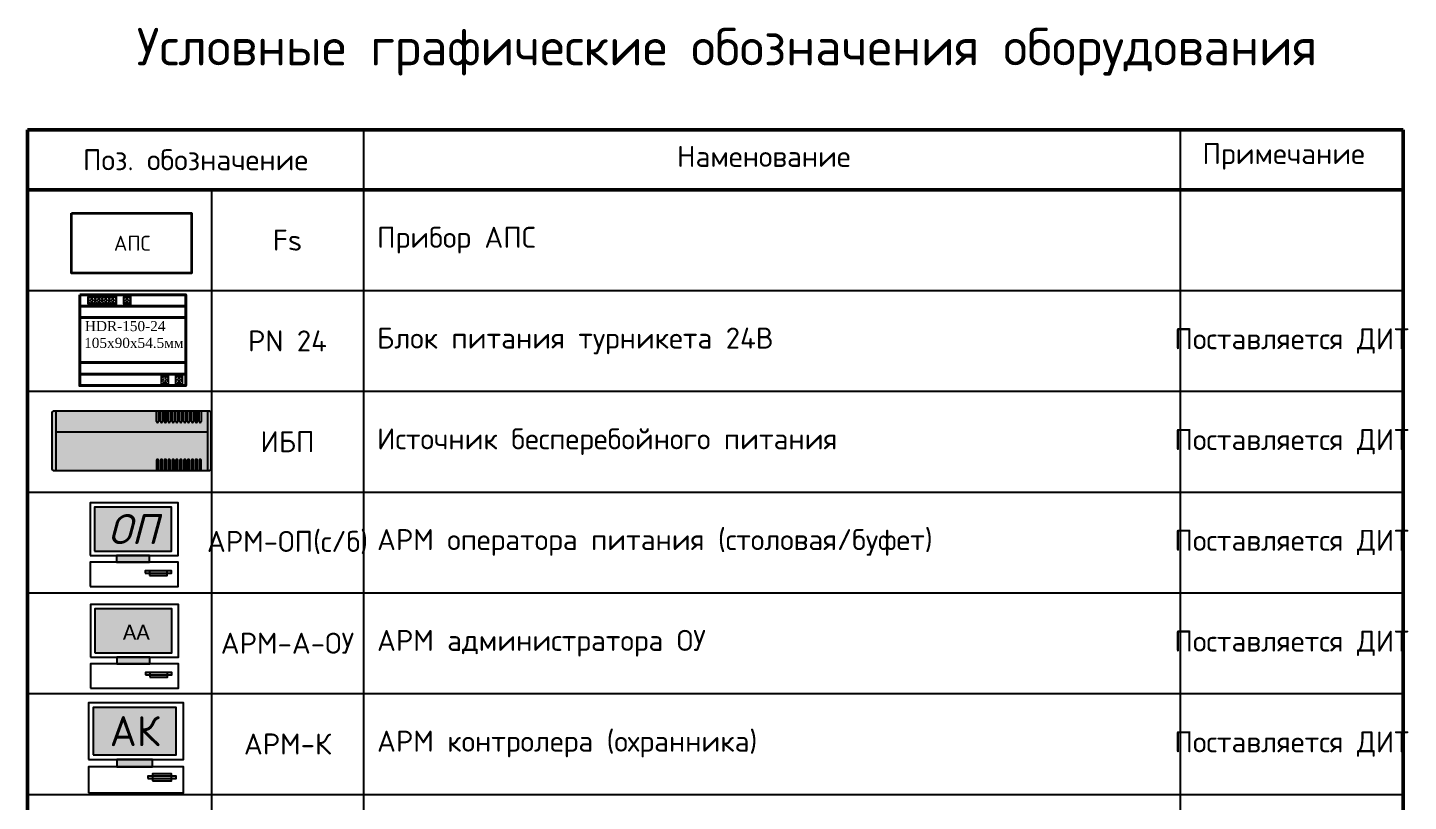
# Model space of a CAD drawing. Header units: millimetres. Extents: x 4247 to 622543, y -201358 to 142419.
# Drawn here: x 4247 to 13446, y -121481 to -116325 of the extents above; entities that cross this region are included whole.
import ezdxf

# ---------------------------------------------------------------- set-up
doc = ezdxf.new("R2010")
doc.units = ezdxf.units.MM
for name, color, linetype, lineweight in [('(АР) Текст', 7, 'Continuous', 25), ('1.АПС_оборудование', 1, 'Continuous', 35), ('1.АПС_текст', 7, 'Continuous', 35), ('АПС', 7, 'Continuous', 30)]:
    doc.layers.add(name, color=color, linetype=linetype, lineweight=lineweight)
for name, color, linetype in [('_19D-Телекоммуникационные шкафы', 7, 'Continuous'), ('PDF _Геометрия', 7, 'Continuous'), ('PDF _Текст', 255, 'Continuous'), ('Узлы', 7, 'Continuous')]:
    doc.layers.add(name, color=color, linetype=linetype)
doc.layers.add('PDF _Сплошная заливка', color=7, linetype='Continuous', true_color=0xffffff)
doc.styles.add('GOST-2.304_Type-B_italic', font='GOST_Common Italic.ttf')
doc.styles.add('ICOCPEUR', font='isocpeur.ttf')
doc.styles.add('ISOCPEUR', font='isocpeui.ttf')
doc.styles.add('PDF Calibri', font='calibri.ttf')

# ---------------------------------------------------------------- blocks, each defined once
blk = doc.blocks.new('АА')
at = {"layer": 'PDF _Сплошная заливка', "true_color": 0xffffff, "transparency": 33554559}
blk.add_hatch(color=7, dxfattribs=at).paths.add_polyline_path([(218996, 88656), (219638, 88656), (219638, 89023), (218996, 89023)])
at = {"layer": 'PDF _Сплошная заливка', "transparency": 33554559}
for points in [[(219180, 88565), (219455, 88565), (219455, 88620), (219180, 88620)], [(219418, 88473), (219638, 88473), (219638, 88491), (219418, 88491)], [(219455, 88454), (219602, 88454), (219602, 88491), (219455, 88491)]]:
    blk.add_hatch(color=5, dxfattribs=at).paths.add_polyline_path(points)
at = {"layer": 'PDF _Геометрия', "color": 5, "lineweight": 25}
for points in [[(218960, 88620), (219693, 88620), (219693, 89060), (218960, 89060)], [(218996, 88656), (219638, 88656), (219638, 89023), (218996, 89023)], [(218960, 88363), (219693, 88363), (219693, 88565), (218960, 88565)], [(219180, 88565), (219455, 88565), (219455, 88620), (219180, 88620)], [(219418, 88473), (219638, 88473), (219638, 88491), (219418, 88491)], [(219455, 88454), (219602, 88454), (219602, 88491), (219455, 88491)]]:
    blk.add_lwpolyline(points, close=True, dxfattribs=at)
at = {"layer": 'PDF _Текст', "color": 251, "insert": (219230, 88767), "char_height": 124.2, "attachment_point": 7, "style": 'PDF Calibri'}
blk.add_mtext('АА', dxfattribs=at)
blk = doc.blocks.new('АП')
at = {"layer": 'PDF _Сплошная заливка', "true_color": 0xffffff, "transparency": 33554559}
blk.add_hatch(color=7, dxfattribs=at).paths.add_polyline_path([(218996, 87758), (219638, 87758), (219638, 88124), (218996, 88124)])
at = {"layer": 'PDF _Сплошная заливка', "transparency": 33554559}
for points in [[(219180, 87666), (219455, 87666), (219455, 87721), (219180, 87721)], [(219418, 87574), (219638, 87574), (219638, 87593), (219418, 87593)], [(219455, 87556), (219602, 87556), (219602, 87593), (219455, 87593)]]:
    blk.add_hatch(color=5, dxfattribs=at).paths.add_polyline_path(points)
at = {"layer": 'PDF _Геометрия', "color": 5, "lineweight": 25}
for points in [[(218960, 87721), (219693, 87721), (219693, 88161), (218960, 88161)], [(218996, 87758), (219638, 87758), (219638, 88124), (218996, 88124)], [(218960, 87464), (219693, 87464), (219693, 87666), (218960, 87666)], [(219180, 87666), (219455, 87666), (219455, 87721), (219180, 87721)], [(219418, 87574), (219638, 87574), (219638, 87593), (219418, 87593)], [(219455, 87556), (219602, 87556), (219602, 87593), (219455, 87593)]]:
    blk.add_lwpolyline(points, close=True, dxfattribs=at)
at = {"layer": 'PDF _Текст', "color": 251, "insert": (219317, 87941), "char_height": 250, "width": 642.03, "attachment_point": 5, "style": 'ISOCPEUR'}
blk.add_mtext('ОП', dxfattribs=at)
blk = doc.blocks.new('АК')
at = {"layer": 'PDF _Сплошная заливка', "true_color": 0xffffff, "transparency": 33554559}
blk.add_hatch(color=7, dxfattribs=at).paths.add_polyline_path([(208982, 88881), (209673, 88881), (209673, 89276), (208982, 89276)])
at = {"layer": 'PDF _Сплошная заливка', "transparency": 33554559}
for points in [[(209179, 88783), (209475, 88783), (209475, 88842), (209179, 88842)], [(209436, 88684), (209673, 88684), (209673, 88704), (209436, 88704)], [(209475, 88664), (209633, 88664), (209633, 88724), (209475, 88724)]]:
    blk.add_hatch(color=5, dxfattribs=at).paths.add_polyline_path(points)
at = {"layer": 'PDF _Геометрия', "color": 5, "lineweight": 25}
for points in [[(208943, 88842), (209732, 88842), (209732, 89316), (208943, 89316)], [(208982, 88881), (209673, 88881), (209673, 89276), (208982, 89276)], [(208943, 88566), (209732, 88566), (209732, 88783), (208943, 88783)], [(209179, 88783), (209475, 88783), (209475, 88842), (209179, 88842)], [(209436, 88684), (209673, 88684), (209673, 88704), (209436, 88704)], [(209475, 88664), (209633, 88664), (209633, 88724), (209475, 88724)]]:
    blk.add_lwpolyline(points, close=True, dxfattribs=at)
at = {"layer": 'PDF _Текст', "color": 251, "insert": (209327, 89079), "char_height": 250, "width": 690.87, "attachment_point": 5, "style": 'ICOCPEUR'}
blk.add_mtext('АК', dxfattribs=at)
blk = doc.blocks.new('БП HDR-150-24 маштаб х10')
at = {"lineweight": 0}
for p, q in [((740794, 400183), (740665, 400183)), ((740665, 400183), (740665, 400082)), ((740665, 400173), (740949, 400173)), ((740794, 400183), (740949, 400183)), ((740949, 400183), (740949, 400082)), ((741017, 400183), (741017, 400082)), ((741017, 400173), (741091, 400173)), ((741091, 400183), (741091, 400082)), ((740665, 400163), (740949, 400163)), ((740665, 400163), (740949, 400163)), ((740665, 400092), (740665, 400163)), ((740665, 400092), (740949, 400092)), ((740949, 400092), (740665, 400092)), ((740665, 400082), (740949, 400082)), ((740672, 400122), (740672, 400133)), ((740672, 400133), (740697, 400133)), ((740697, 400122), (740672, 400122)), ((740697, 400133), (740697, 400158)), ((740697, 400158), (740708, 400158)), ((740697, 400097), (740697, 400122)), ((740708, 400097), (740697, 400097)), ((740708, 400158), (740708, 400133)), ((740708, 400133), (740733, 400133)), ((740733, 400122), (740708, 400122)), ((740708, 400122), (740708, 400097)), ((740733, 400133), (740733, 400122)), ((740742, 400122), (740742, 400133)), ((740742, 400133), (740767, 400133)), ((740767, 400122), (740742, 400122)), ((740767, 400133), (740767, 400158)), ((740767, 400158), (740777, 400158)), ((740767, 400097), (740767, 400122)), ((740777, 400097), (740767, 400097)), ((740777, 400158), (740777, 400133)), ((740777, 400133), (740802, 400133)), ((740802, 400122), (740777, 400122)), ((740777, 400122), (740777, 400097)), ((740802, 400133), (740802, 400122)), ((740811, 400122), (740811, 400133)), ((740811, 400133), (740836, 400133)), ((740836, 400122), (740811, 400122)), ((740836, 400133), (740836, 400158)), ((740836, 400158), (740847, 400158)), ((740836, 400097), (740836, 400122)), ((740847, 400097), (740836, 400097)), ((740847, 400158), (740847, 400133)), ((740847, 400133), (740872, 400133)), ((740872, 400122), (740847, 400122)), ((740847, 400122), (740847, 400097)), ((740872, 400133), (740872, 400122)), ((740881, 400122), (740881, 400133)), ((740881, 400133), (740906, 400133)), ((740906, 400122), (740881, 400122)), ((740906, 400133), (740906, 400158)), ((740906, 400158), (740916, 400158)), ((740906, 400097), (740906, 400122)), ((740916, 400097), (740906, 400097)), ((740916, 400158), (740916, 400133)), ((740916, 400133), (740941, 400133)), ((740941, 400122), (740916, 400122)), ((740916, 400122), (740916, 400097)), ((740941, 400133), (740941, 400122)), ((740949, 400163), (740949, 400092)), ((741017, 400163), (741091, 400163)), ((741017, 400163), (741091, 400163)), ((741017, 400092), (741017, 400163)), ((741017, 400092), (741091, 400092)), ((741091, 400092), (741017, 400092)), ((741017, 400082), (741091, 400082)), ((741024, 400122), (741024, 400133)), ((741024, 400133), (741049, 400133)), ((741024, 400122), (741024, 400133)), ((741049, 400122), (741024, 400122)), ((741049, 400133), (741049, 400158)), ((741049, 400158), (741059, 400158)), ((741049, 400097), (741049, 400122)), ((741059, 400097), (741049, 400097)), ((741059, 400158), (741059, 400133)), ((741059, 400133), (741084, 400133)), ((741084, 400122), (741059, 400122)), ((741059, 400122), (741059, 400097)), ((741084, 400133), (741084, 400122)), ((741091, 400163), (741091, 400092)), ((741391, 399379), (741464, 399379)), ((741391, 399283), (741391, 399379)), ((741423, 399347), (741423, 399372)), ((741423, 399372), (741433, 399372)), ((741433, 399372), (741433, 399347)), ((741464, 399379), (741464, 399283)), ((741530, 399379), (741604, 399379)), ((741530, 399379), (741530, 399283)), ((741562, 399347), (741562, 399372)), ((741562, 399372), (741572, 399372)), ((741572, 399372), (741572, 399347)), ((741604, 399379), (741604, 399283)), ((741391, 399303), (741464, 399303)), ((741391, 399293), (741464, 399293)), ((741604, 399283), (741391, 399283)), ((741398, 399337), (741398, 399347)), ((741398, 399347), (741423, 399347)), ((741423, 399337), (741398, 399337)), ((741423, 399312), (741423, 399337)), ((741433, 399312), (741423, 399312)), ((741433, 399347), (741458, 399347)), ((741458, 399337), (741433, 399337)), ((741433, 399337), (741433, 399312)), ((741458, 399347), (741458, 399337)), ((741530, 399303), (741604, 399303)), ((741530, 399293), (741604, 399293)), ((741537, 399347), (741562, 399347)), ((741537, 399347), (741537, 399337)), ((741562, 399337), (741537, 399337)), ((741562, 399312), (741562, 399337)), ((741572, 399312), (741562, 399312)), ((741572, 399347), (741597, 399347)), ((741597, 399337), (741572, 399337)), ((741572, 399337), (741572, 399312)), ((741597, 399347), (741597, 399337))]:
    blk.add_line(p, q, dxfattribs=at)
at = {"lineweight": 15}
blk.add_line((741391, 399283), (741604, 399283), dxfattribs=at)
at = {"lineweight": 40}
for points in [[(740585, 400183), (740585, 399283), (741635, 399283), (741635, 400183), (740585, 400183)], [(741635, 400070), (740585, 400070)], [(741635, 399957), (740585, 399957)], [(741635, 399510), (740585, 399510)], [(741635, 399397), (740585, 399397)]]:
    blk.add_lwpolyline(points, dxfattribs=at)
at = {"lineweight": 0}
for centre in [(740703, 400128), (740772, 400128), (740842, 400128), (740911, 400128), (741054, 400128), (741428, 399342), (741567, 399342)]:
    blk.add_circle(centre, 33.3, dxfattribs=at)
at = {"lineweight": 15, "insert": (740637, 399922), "char_height": 100, "attachment_point": 1, "style": 'GOST-2.304_Type-B_italic'}
blk.add_mtext_dynamic_manual_height_columns('{\\fTimes New Roman|b0|i0|c204|p18;\\C256;HDR-150-24\\fTimes New Roman|b0|i0|c0|p18;\\P\\pxqc;\\fTimes New Roman|b0|i0|c204|p18;105х90х54.5мм}', width=968.06, gutter_width=1250, heights=[454], dxfattribs=at)

msp = doc.modelspace()

# ---------------------------------------------------------------- hatches: boundary and pattern name
at = {"lineweight": 15}
h = msp.add_hatch(color=9, dxfattribs=at)
h.dxf.hatch_style = 1
h.paths.add_polyline_path([(5444.94, -119019.058), (5444.94, -118881.825), (5403.155, -118881.825), (5403.155, -118948.825, -1.00095796), (5390.253, -118949.016), (5390.253, -118881.825), (5377.35, -118881.825), (5377.35, -118948.837, -1), (5364.448, -118949.016), (5364.448, -118881.825), (5351.545, -118881.825), (5351.545, -118948.825, -1.00095796), (5338.643, -118949.016), (5338.643, -118881.825), (5325.741, -118881.825), (5325.741, -118948.837, -1), (5312.838, -118949.016), (5312.838, -118881.825), (5299.936, -118881.825), (5299.936, -118948.825, -1.00095796), (5287.033, -118949.016), (5287.033, -118881.825), (5274.131, -118881.825), (5274.131, -118948.837, -1.00000001), (5261.229, -118949.016), (5261.229, -118881.825), (5248.326, -118881.825), (5248.326, -118948.825, -1.00095796), (5235.424, -118949.016), (5235.424, -118881.825), (5222.521, -118881.825), (5222.521, -118948.837, -1), (5209.619, -118949.016), (5209.619, -118881.825), (5196.716, -118881.825), (5196.716, -118948.825, -1.00095796), (5183.814, -118949.016), (5183.814, -118881.825), (5170.912, -118881.825), (5170.912, -118948.837, -1), (5158.009, -118949.016), (5158.009, -118881.825), (5145.107, -118881.825), (5145.107, -118948.825, -1.00095796), (5132.205, -118949.016), (5132.205, -118881.825), (5119.302, -118881.825), (5119.302, -118948.837, -1.00000001), (5106.4, -118949.016), (5106.4, -118881.825), (4433.876, -118881.825), (4433.876, -119019.058)])
h.paths.add_polyline_path([(4433.876, -119019.058), (4433.876, -119275.263), (5106.4, -119275.263), (5106.4, -119208.251, -1), (5119.302, -119208.072), (5119.302, -119275.263), (5132.205, -119275.263), (5132.205, -119208.251, -0.99904296), (5145.107, -119208.059), (5145.107, -119275.263), (5158.009, -119275.263), (5158.009, -119208.251, -1), (5170.912, -119208.072), (5170.912, -119275.263), (5183.814, -119275.263), (5183.814, -119208.251, -0.99904296), (5196.716, -119208.059), (5196.716, -119275.263), (5209.619, -119275.263), (5209.619, -119208.251, -1), (5222.521, -119208.072), (5222.521, -119275.263), (5235.424, -119275.263), (5235.424, -119208.251, -0.99904296), (5248.326, -119208.059), (5248.326, -119275.263), (5261.229, -119275.263), (5261.229, -119208.251, -1), (5274.131, -119208.072), (5274.131, -119275.263), (5287.033, -119275.263), (5287.033, -119208.251, -0.99904296), (5299.936, -119208.059), (5299.936, -119275.263), (5312.838, -119275.263), (5312.838, -119208.251, -1), (5325.741, -119208.072), (5325.741, -119275.263), (5338.643, -119275.263), (5338.643, -119208.251, -0.99904296), (5351.545, -119208.059), (5351.545, -119275.263), (5364.448, -119275.263), (5364.448, -119208.251, -1), (5377.35, -119208.072), (5377.35, -119275.263), (5390.253, -119275.263), (5390.253, -119208.251, -0.99904296), (5403.155, -119208.059), (5403.155, -119275.263), (5444.94, -119275.263), (5444.94, -119019.058)])
h.paths.add_polyline_path([(4433.876, -118881.825), (4417.287, -118881.825, 0.41421356), (4408.071, -118891.041), (4408.071, -119266.047, 0.41421356), (4417.287, -119275.263), (4433.876, -119275.263)])
h.paths.add_polyline_path([(5444.94, -119275.263), (5461.529, -119275.263, 0.41421356), (5470.745, -119266.047), (5470.745, -118891.041, 0.41421356), (5461.529, -118881.825), (5444.94, -118881.825)])

# ---------------------------------------------------------------- linework, layer by layer
at = {"layer": '(АР) Текст', "color": 7}
msp.add_lwpolyline([(4417.287, -119275.263), (5461.529, -119275.263, 0.41421356), (5470.745, -119266.047), (5470.745, -118891.041, 0.41421356), (5461.529, -118881.825), (4417.287, -118881.825, 0.41421356), (4408.071, -118891.041), (4408.071, -119266.047, 0.41421356)], format="xyb", close=True, dxfattribs=at)
for points in [[(4433.876, -118881.825), (4433.876, -119275.263)], [(5106.4, -118949.016), (5106.4, -118881.825)], [(5119.302, -118881.825), (5119.302, -118949.016)], [(5132.205, -118949.032), (5132.205, -118881.825)], [(5145.107, -118881.821), (5145.107, -118949.028)], [(5158.009, -118949.016), (5158.009, -118881.825)], [(5170.912, -118881.825), (5170.912, -118949.016)], [(5183.814, -118949.032), (5183.814, -118881.825)], [(5196.716, -118881.821), (5196.716, -118949.028)], [(5209.619, -118949.016), (5209.619, -118881.825)], [(5222.521, -118881.825), (5222.521, -118949.016)], [(5235.424, -118949.032), (5235.424, -118881.825)], [(5248.326, -118881.821), (5248.326, -118949.028)], [(5261.229, -118949.016), (5261.229, -118881.825)], [(5274.131, -118881.825), (5274.131, -118949.016)], [(5287.033, -118949.032), (5287.033, -118881.825)], [(5299.936, -118881.821), (5299.936, -118949.028)], [(5312.838, -118949.016), (5312.838, -118881.825)], [(5325.741, -118881.825), (5325.741, -118949.016)], [(5338.643, -118949.032), (5338.643, -118881.825)], [(5351.545, -118881.821), (5351.545, -118949.028)], [(5364.448, -118949.016), (5364.448, -118881.825)], [(5377.35, -118881.825), (5377.35, -118949.016)], [(5390.253, -118949.032), (5390.253, -118881.825)], [(5403.155, -118881.821), (5403.155, -118949.028)], [(5444.94, -118881.825), (5444.94, -119275.263)], [(4433.876, -119019.058), (5444.94, -119019.058)], [(5106.4, -119208.072), (5106.4, -119275.263)], [(5119.302, -119275.263), (5119.302, -119208.072)], [(5132.205, -119208.056), (5132.205, -119275.263)], [(5145.107, -119275.266), (5145.107, -119208.059)], [(5158.009, -119208.072), (5158.009, -119275.263)], [(5170.912, -119275.263), (5170.912, -119208.072)], [(5183.814, -119208.056), (5183.814, -119275.263)], [(5196.716, -119275.266), (5196.716, -119208.059)], [(5209.619, -119208.072), (5209.619, -119275.263)], [(5222.521, -119275.263), (5222.521, -119208.072)], [(5235.424, -119208.056), (5235.424, -119275.263)], [(5248.326, -119275.266), (5248.326, -119208.059)], [(5261.229, -119208.072), (5261.229, -119275.263)], [(5274.131, -119275.263), (5274.131, -119208.072)], [(5287.033, -119208.056), (5287.033, -119275.263)], [(5299.936, -119275.266), (5299.936, -119208.059)], [(5312.838, -119208.072), (5312.838, -119275.263)], [(5325.741, -119275.263), (5325.741, -119208.072)], [(5338.643, -119208.056), (5338.643, -119275.263)], [(5351.545, -119275.266), (5351.545, -119208.059)], [(5364.448, -119208.072), (5364.448, -119275.263)], [(5377.35, -119275.263), (5377.35, -119208.072)], [(5390.253, -119208.056), (5390.253, -119275.263)], [(5403.155, -119275.266), (5403.155, -119208.059)]]:
    msp.add_lwpolyline(points, dxfattribs=at)
for centre, start, end in [((5112.851, -118948.927), 180.7950252, 0.7950252), ((5138.656, -118948.927), 180.7950252, 0.7950252), ((5164.461, -118948.927), 180.7950252, 0.7950252), ((5190.265, -118948.927), 180.7950252, 0.7950252), ((5216.07, -118948.927), 180.7950252, 0.7950252), ((5241.875, -118948.927), 180.7950252, 0.7950252), ((5267.68, -118948.927), 180.7950252, 0.7950252), ((5293.485, -118948.927), 180.7950252, 0.7950252), ((5319.289, -118948.927), 180.7950252, 0.7950252), ((5345.094, -118948.927), 180.7950252, 0.7950252), ((5370.899, -118948.927), 180.7950252, 0.7950252), ((5396.704, -118948.927), 180.7950252, 0.7950252), ((5112.851, -119208.161), 359.2049748, 179.2049748), ((5138.656, -119208.161), 359.2049748, 179.2049748), ((5164.461, -119208.161), 359.2049748, 179.2049748), ((5190.265, -119208.161), 359.2049748, 179.2049748), ((5216.07, -119208.161), 359.2049748, 179.2049748), ((5241.875, -119208.161), 359.2049748, 179.2049748), ((5267.68, -119208.161), 359.2049748, 179.2049748), ((5293.485, -119208.161), 359.2049748, 179.2049748), ((5319.289, -119208.161), 359.2049748, 179.2049748), ((5345.094, -119208.161), 359.2049748, 179.2049748), ((5370.899, -119208.161), 359.2049748, 179.2049748), ((5396.704, -119208.161), 359.2049748, 179.2049748)]:
    msp.add_arc(centre, 6.452, start, end, dxfattribs=at)
at = {"layer": '1.АПС_оборудование'}
msp.add_lwpolyline([(4539.408, -117562.172), (5339.408, -117562.172), (5339.408, -117962.172), (4539.408, -117962.172)], close=True, dxfattribs=at)
at = {"layer": 'Узлы', "lineweight": 50}
for p, q in [((4246.895, -117005.917), (13411.755, -117005.917)), ((4246.895, -117005.917), (4246.895, -137080.397)), ((13411.755, -117005.917), (13411.755, -137080.397)), ((4246.895, -117405.917), (13411.755, -117405.917))]:
    msp.add_line(p, q, dxfattribs=at)
at = {"layer": 'Узлы'}
for p, q in [((6484.992, -117005.917), (6484.992, -136665.059)), ((11926.216, -117005.917), (11926.216, -137080.397)), ((5471.878, -117405.663), (5471.878, -136665.059)), ((4246.895, -118077.091), (13411.755, -118077.091)), ((4246.895, -118748.52), (13411.755, -118748.52)), ((4246.895, -119419.949), (13411.755, -119419.949)), ((4246.895, -120091.378), (13411.755, -120091.378)), ((4246.895, -120762.807), (13411.755, -120762.807)), ((4246.895, -121434.236), (13411.755, -121434.236))]:
    msp.add_line(p, q, dxfattribs=at)

# ---------------------------------------------------------------- block references
at = {"lineweight": 40, "xscale": 0.672650476260432, "yscale": 0.672650476260432, "zscale": 0.672650476260432}
msp.add_blockref('БП HDR-150-24 маштаб х10', (-493560.775, -387287.949), dxfattribs=at)
at = {"layer": '_19D-Телекоммуникационные шкафы', "xscale": 0.8, "yscale": 0.8, "zscale": 0.8}
for name, p in [('АП', (-170504.684, -190019.55)), ('АА', (-170502.463, -191415.866)), ('АК', (-162501.09, -192275.964))]:
    msp.add_blockref(name, p, dxfattribs=at)

# ---------------------------------------------------------------- texts
at = {"layer": '1.АПС_текст', "insert": (4944.306, -117762.172), "char_height": 100, "width": 1723.78999, "attachment_point": 5, "style": 'ICOCPEUR'}
msp.add_mtext('АПС', dxfattribs=at)
at = {"layer": 'АПС', "color": 7, "lineweight": 25, "ltscale": 100, "insert": (8907.055, -116326.921), "char_height": 250, "width": 9117.27009, "attachment_point": 2, "style": 'ICOCPEUR'}
msp.add_mtext('\\pxqc;Условные графические обозначения оборудования', dxfattribs=at)
at = {"layer": 'Узлы', "style": 'ICOCPEUR'}
for s, insert, char_height, width, attachment_point in [('Примечание', (12615.253, -117183.377), 139.881, 1483.86066, 5), ('Поз. обозначение', (5365.944, -117205.917), 139.88101, 2236.41766, 5), ('Наменование', (9151.871, -117183.377), 139.88101, 5439.5459, 5), ('{\\C7; Прибор АПС}', (6485.831, -117741.377), 139.88101, 5439.5459, 4), ('Fs', (5978.435, -117741.377), 139.881, 1011.43482, 5), ('PN 24', (5978.435, -118412.806), 139.881, 1011.43482, 5), ('{\\C7; Блок питания турникета 24В}', (6485.831, -118412.806), 139.88101, 5439.5459, 4), ('Поставляется ДИТ', (12668.986, -118412.806), 139.88104, 1483.86066, 5), ('ИБП', (5978.435, -119084.235), 139.881, 1011.43482, 5), ('{\\C7; Источник бесперебойного питания}', (6485.831, -119084.235), 139.88101, 5439.5459, 4), ('Поставляется ДИТ', (12668.986, -119084.235), 139.88104, 1483.86066, 5), ('АРМ-ОП(с/б)', (5978.435, -119755.664), 139.88101, 1011.43482, 5), ('{\\C7; АРМ оператора питания (столовая/буфет)}', (6485.831, -119755.664), 139.88101, 5439.5459, 4), ('Поставляется ДИТ', (12668.986, -119755.664), 139.88104, 1483.86066, 5), ('АРМ-А-ОУ', (5978.435, -120427.093), 139.881, 1011.43482, 5), ('{\\C7; АРМ администратора ОУ}', (6485.831, -120427.093), 139.88101, 5439.5459, 4), ('Поставляется ДИТ', (12668.986, -120427.093), 139.88104, 1483.86066, 5), ('АРМ-К', (5978.435, -121098.521), 139.881, 1011.43482, 5), (' АРМ контролера (охранника)', (6485.831, -121098.521), 139.88101, 5439.5459, 4), ('Поставляется ДИТ', (12668.986, -121098.521), 139.88104, 1483.86066, 5)]:
    msp.add_mtext(s, dxfattribs=dict(at, insert=insert, char_height=char_height, width=width, attachment_point=attachment_point))

doc.saveas('drawing.dxf')
